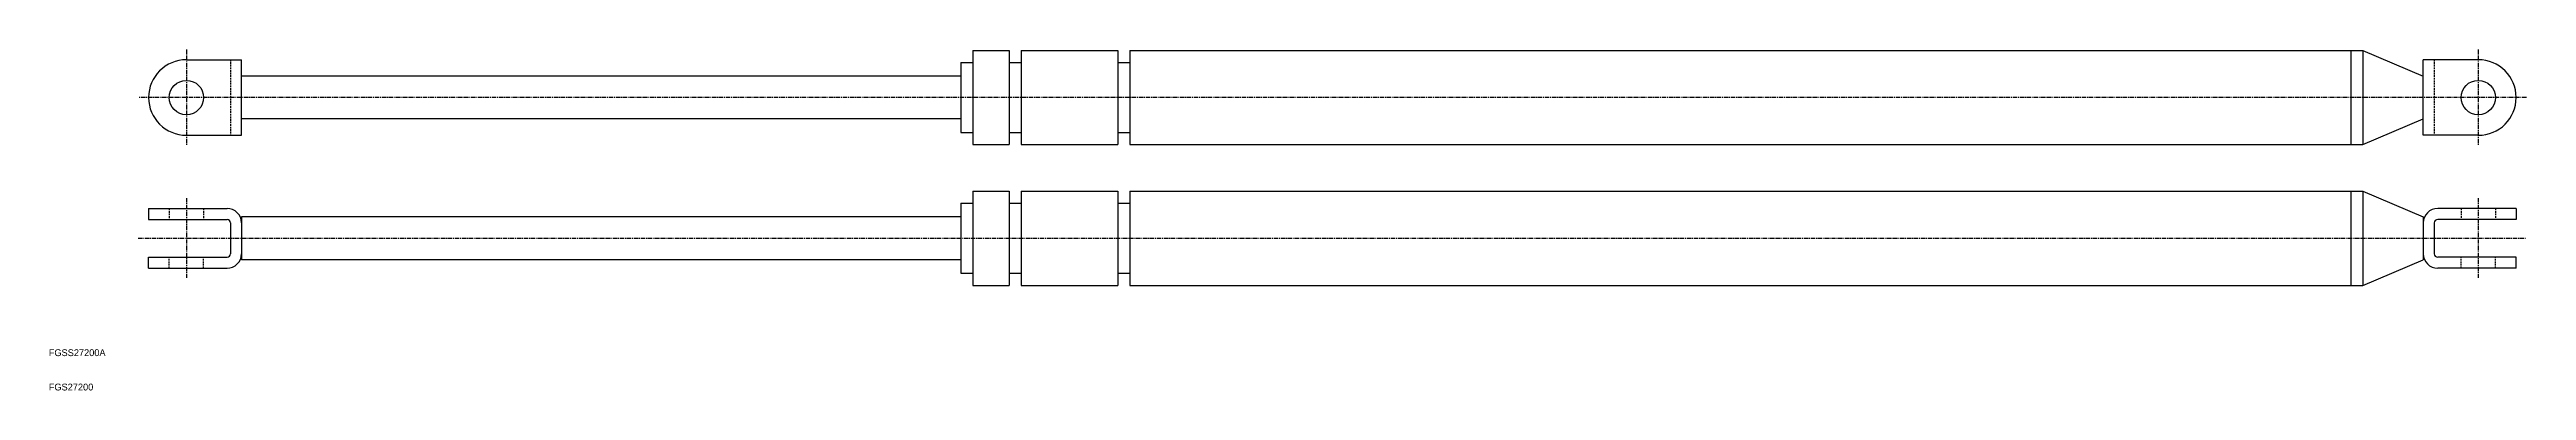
# Model space of a CAD drawing. Extents: x 10 to 730, y 10 to 109.
import ezdxf

# ---------------------------------------------------------------- set-up
doc = ezdxf.new("R2010")
doc.units = 0
doc.linetypes.add('CENTER', pattern=[2, 1.25, -0.25, 0.25, -0.25])
doc.linetypes.add('DASHED', pattern=[0.75, 0.5, -0.25])
doc.layers.get('0').update_dxf_attribs({"linetype": 'CONTINUOUS'})
doc.layers.add('CENTER', color=1, linetype='CENTER')

msp = doc.modelspace()

# ---------------------------------------------------------------- linework, layer by layer
at = {"color": 7, "linetype": 'CONTINUOUS'}
for p, q in [((278.51, 109), (289.04, 109)), ((278.51, 109), (278.51, 81.6)), ((289.04, 109), (289.04, 81.6)), ((292.55, 109), (320.63, 109)), ((292.55, 109), (292.55, 81.6)), ((320.63, 109), (320.63, 81.6)), ((324.14, 109), (682.45, 109)), ((324.14, 109), (324.14, 81.6)), ((678.94, 109), (678.94, 81.6)), ((682.45, 109), (682.45, 81.6)), ((682.45, 109), (700, 101.55)), ((50, 106.3), (66, 106.3)), ((66, 84.3), (66, 106.3)), ((275, 101.55), (66, 101.55)), ((275, 105.49), (275, 85.11)), ((275, 105.49), (278.51, 105.49)), ((289.04, 105.49), (292.55, 105.49)), ((320.63, 105.49), (324.14, 105.49)), ((716, 106.3), (700, 106.3)), ((700, 84.3), (700, 106.3)), ((275, 89.05), (66, 89.05)), ((682.45, 81.6), (700, 89.05)), ((50, 84.3), (66, 84.3)), ((275, 85.11), (278.51, 85.11)), ((278.51, 81.6), (289.04, 81.6)), ((289.04, 85.11), (292.55, 85.11)), ((292.55, 81.6), (320.63, 81.6)), ((320.63, 85.11), (324.14, 85.11)), ((324.14, 81.6), (682.45, 81.6)), ((716, 84.3), (700, 84.3)), ((278.51, 68), (289.04, 68)), ((278.51, 68), (278.51, 40.6)), ((289.04, 68), (289.04, 40.6)), ((292.55, 68), (320.63, 68)), ((292.55, 68), (292.55, 40.6)), ((320.63, 68), (320.63, 40.6)), ((324.14, 68), (682.45, 68)), ((324.14, 68), (324.14, 40.6)), ((678.94, 68), (678.94, 40.6)), ((682.45, 68), (682.45, 40.6)), ((682.45, 68), (700, 60.55)), ((39, 63), (61.8, 63)), ((39, 63), (39, 59.8)), ((39, 59.8), (61.8, 59.8)), ((62.8, 58.8), (62.8, 49.8)), ((275, 60.55), (66, 60.55)), ((66, 60.55), (66, 48.05)), ((275, 64.49), (275, 44.11)), ((275, 64.49), (278.51, 64.49)), ((289.04, 64.49), (292.55, 64.49)), ((320.63, 64.49), (324.14, 64.49)), ((700, 60.55), (700, 48.05)), ((703.2, 58.8), (703.2, 49.8)), ((727, 63), (704.2, 63)), ((727, 59.8), (704.2, 59.8)), ((727, 63), (727, 59.8)), ((39, 48.8), (61.8, 48.8)), ((39, 45.6), (39, 48.8)), ((39, 45.6), (61.8, 45.6)), ((275, 48.05), (66, 48.05)), ((275, 44.11), (278.51, 44.11)), ((289.04, 44.11), (292.55, 44.11)), ((320.63, 44.11), (324.14, 44.11)), ((682.45, 40.6), (700, 48.05)), ((727, 48.8), (704.2, 48.8)), ((727, 45.6), (704.2, 45.6)), ((727, 45.6), (727, 48.8)), ((278.51, 40.6), (289.04, 40.6)), ((292.55, 40.6), (320.63, 40.6)), ((324.14, 40.6), (682.45, 40.6))]:
    msp.add_line(p, q, dxfattribs=at)
at = {"color": 3, "linetype": 'DASHED'}
for p, q in [((62.8, 106.3), (62.8, 84.3)), ((703.2, 106.3), (703.2, 84.3)), ((45, 63), (45, 59.8)), ((55, 63), (55, 59.8)), ((711, 63), (711, 59.8)), ((721, 63), (721, 59.8)), ((45, 45.6), (45, 48.8)), ((55, 45.6), (55, 48.8)), ((711, 45.6), (711, 48.8)), ((721, 45.6), (721, 48.8))]:
    msp.add_line(p, q, dxfattribs=at)
at = {"color": 7, "linetype": 'CONTINUOUS'}
for centre in [(50, 95.3), (716, 95.3)]:
    msp.add_circle(centre, 5, dxfattribs=at)
for centre, radius, start, end in [((50, 95.3), 11, 90, 270), ((716, 95.3), 11, 270, 90), ((61.8, 58.8), 4.2, 0, 90), ((61.8, 58.8), 1, 0, 90), ((704.2, 58.8), 4.2, 90, 180), ((704.2, 58.8), 1, 90, 180), ((61.8, 49.8), 4.2, 270, 0), ((61.8, 49.8), 1, 270, 0), ((704.2, 49.8), 4.2, 180, 270), ((704.2, 49.8), 1, 180, 270)]:
    msp.add_arc(centre, radius, start, end, dxfattribs=at)
at = {"layer": 'CENTER', "color": 1, "linetype": 'CENTER'}
for p, q in [((50, 109.3), (50, 81.3)), ((716, 109.3), (716, 81.3)), ((730, 95.3), (36, 95.3)), ((50, 66), (50, 42.6)), ((716, 66), (716, 42.6)), ((36, 54.3), (730, 54.3))]:
    msp.add_line(p, q, dxfattribs=at)

# ---------------------------------------------------------------- texts
at = {"color": 7, "linetype": 'CONTINUOUS'}
for s, p in [('FGSS27200A', (10, 20)), ('FGS27200', (10, 10))]:
    msp.add_text(s, height=2, dxfattribs=at).set_placement(p)

doc.saveas('drawing.dxf')
